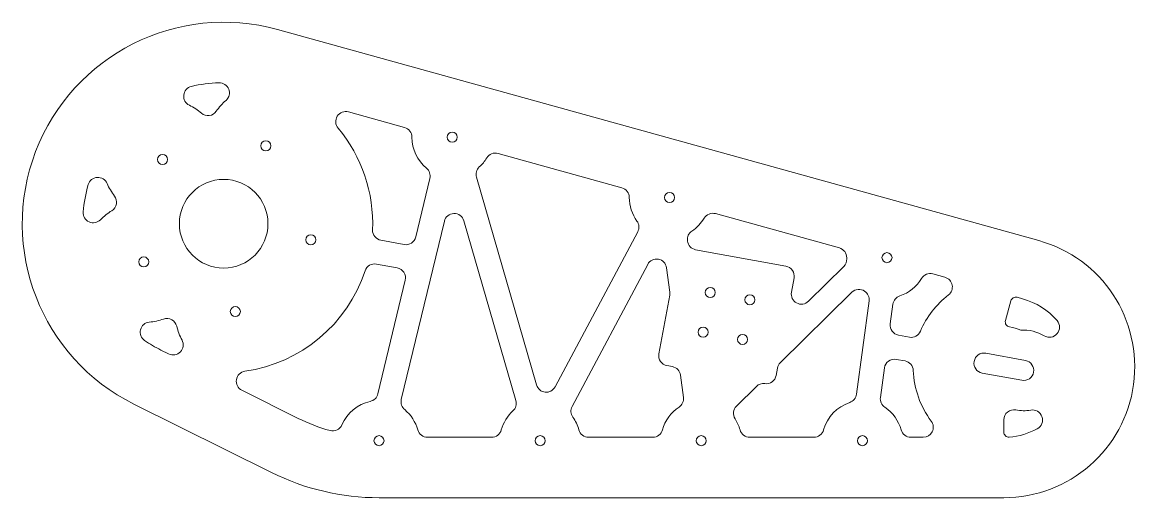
# Model space of a CAD drawing. Header units: inches. Extents: x -2.5 to 11.3, y -3.4 to 2.5.
import ezdxf

# ---------------------------------------------------------------- set-up
doc = ezdxf.new("R2010")
doc.units = ezdxf.units.IN
doc.header["$MEASUREMENT"] = 0

msp = doc.modelspace()

# ---------------------------------------------------------------- linework, layer by layer
at = {"lineweight": 5, "flags": 128}
for points in [[(10.117, -0.209), (0.668, 2.409, 0.908747), (-1.113, -2.239), (0.592, -3.086, 0.115859), (1.928, -3.4), (9.683, -3.4, 0.873228)], [(-0.275, 1.371, 0.060505), (-0.426, 1.47, -0.703866), (-0.4, 1.704, -0.049328), (-0.058, 1.749, -0.703866), (0.029, 1.53, 0.060505), (-0.092, 1.395, -0.441473)], [(2.24, -0.258), (1.951, -0.205, -0.373865), (1.848, -0.077, 0.186519), (1.42, 1.186, -0.735679), (1.549, 1.387), (2.245, 1.194, -0.336885), (2.337, 1.073, 0.222993), (2.518, 0.689, -0.286255), (2.559, 0.563), (2.384, -0.164, -0.398032)], [(5.139, -0.099), (4.114, -2.024, -0.673301), (3.883, -2), (3.137, 0.576, -0.286255), (3.173, 0.704, 0.073115), (3.265, 0.816, -0.336885), (3.406, 0.872), (4.944, 0.446, -0.336885), (5.035, 0.326, 0.157571), (5.13, 0.033, -0.286255)], [(-1.389, 0.162, 0.060505), (-1.53, 0.049, -0.703866), (-1.744, 0.146, -0.049328), (-1.681, 0.485, -0.703866), (-1.447, 0.5, 0.060505), (-1.355, 0.344, -0.441473)], [(2.205, -2.182), (2.739, 0.031, -0.769236), (2.981, 0.037), (3.627, -2.195, -0.286255), (3.591, -2.322, 0.141491), (3.446, -2.558, -0.336885), (3.326, -2.65), (2.53, -2.65, -0.336885), (2.409, -2.558, 0.153008), (2.247, -2.307, -0.286255)], [(6.979, -0.527), (5.858, -0.322, -0.325899), (5.757, -0.215), (5.756, -0.211, -0.286255), (5.811, -0.091, 0.1116), (5.964, 0.069, -0.336885), (6.104, 0.125), (7.642, -0.301, -0.336885), (7.733, -0.422, 0.007322), (7.734, -0.436, -0.208712), (7.696, -0.529), (7.258, -0.962, -0.7329), (7.047, -0.85), (7.079, -0.672, 0.414214)], [(2.254, -0.7), (1.914, -2.112, -0.286255), (1.819, -2.204, 0.241216), (1.468, -2.495, -0.37618), (1.32, -2.566, -0.046955), (0.926, -2.415), (0.226, -2.067, -0.735679), (0.264, -1.831, 0.283954), (1.756, -0.584, -0.373865), (1.897, -0.5), (2.155, -0.548, -0.430582)], [(5.402, -1.615, 0.414214), (5.502, -1.761), (5.569, -1.773, -0.325899), (5.671, -1.88), (5.707, -2.155, -0.286255), (5.652, -2.275, 0.18064), (5.446, -2.558, -0.336885), (5.326, -2.65), (4.53, -2.65, -0.336885), (4.409, -2.558, 0.088946), (4.333, -2.399, -0.286255), (4.324, -2.267), (5.263, -0.504, -0.730242), (5.497, -0.546), (5.537, -0.848, -0.077811), (5.536, -0.886)], [(8.511, -1.408), (8.376, -1.383, -0.400384), (8.274, -1.243), (8.307, -0.998, -0.286255), (8.392, -0.896, 0.178802), (8.662, -0.679, -0.336885), (8.802, -0.623), (8.953, -0.665, -0.618034), (8.996, -0.884, 0.12837), (8.648, -1.334, -0.350641)], [(6.717, -1.984, 0.402114), (6.858, -1.882), (6.874, -1.792, -0.154135), (6.909, -1.725), (7.797, -0.851, -0.356394), (7.955, -0.836, 0.000554), (7.956, -0.837, -0.286255), (8.01, -0.958), (7.854, -2.116, -0.286255), (7.77, -2.218, 0.249497), (7.446, -2.558, -0.336885), (7.326, -2.65), (6.53, -2.65, -0.336885), (6.409, -2.558, 0.076498), (6.347, -2.42, -0.356394), (6.364, -2.263), (6.612, -2.018, -0.233507)], [(9.894, -1.321, 0.072691), (9.755, -1.28, -0.45179), (9.704, -1.202), (9.772, -0.956, -0.414214), (9.848, -0.913), (9.917, -0.932, -0.147591), (10.344, -1.202, -0.852611), (10.186, -1.391, 0.153758)], [(-0.683, -1.615), (-0.779, -1.567, -0.033443), (-0.981, -1.449, -0.703866), (-0.923, -1.221, 0.060505), (-0.746, -1.183, -0.441473), (-0.583, -1.271, 0.062114), (-0.517, -1.444, -0.730304)], [(9.46, -1.607), (9.952, -1.697, -1), (9.907, -1.943), (9.415, -1.853, -1)], [(8.559, -1.821, 0.151897), (8.783, -2.45, -0.618034), (8.683, -2.65), (8.53, -2.65, -0.336885), (8.409, -2.558, 0.179473), (8.206, -2.277, -0.286255), (8.151, -2.156), (8.201, -1.789, -0.42818), (8.347, -1.683), (8.457, -1.703, -0.350641)], [(10.098, -2.545, -0.104589), (9.751, -2.647, -0.43695), (9.683, -2.585), (9.683, -2.433, -0.472452), (9.832, -2.311, 0.093004), (10.017, -2.312, -0.852611)]]:
    msp.add_lwpolyline(points, format="xyb", close=True, dxfattribs=at)
at = {"lineweight": 5}
for centre, radius in [((2.837, 1.074), 0.0625), ((0.524, 0.967), 0.0625), ((-0.758, 0.797), 0.0625), ((0, 0), 0.55), ((5.535, 0.326), 0.0625), ((1.082, -0.199), 0.0625), ((-0.992, -0.474), 0.0625), ((8.233, -0.421), 0.0625), ((6.04, -0.853), 0.0625), ((6.532, -0.943), 0.0625), ((0.145, -1.09), 0.0625), ((5.95, -1.345), 0.0625), ((6.441, -1.435), 0.0625), ((1.928, -2.692), 0.0625), ((3.928, -2.692), 0.0625), ((5.928, -2.692), 0.0625), ((7.928, -2.692), 0.0625)]:
    msp.add_circle(centre, radius, dxfattribs=at)

doc.saveas('drawing.dxf')
